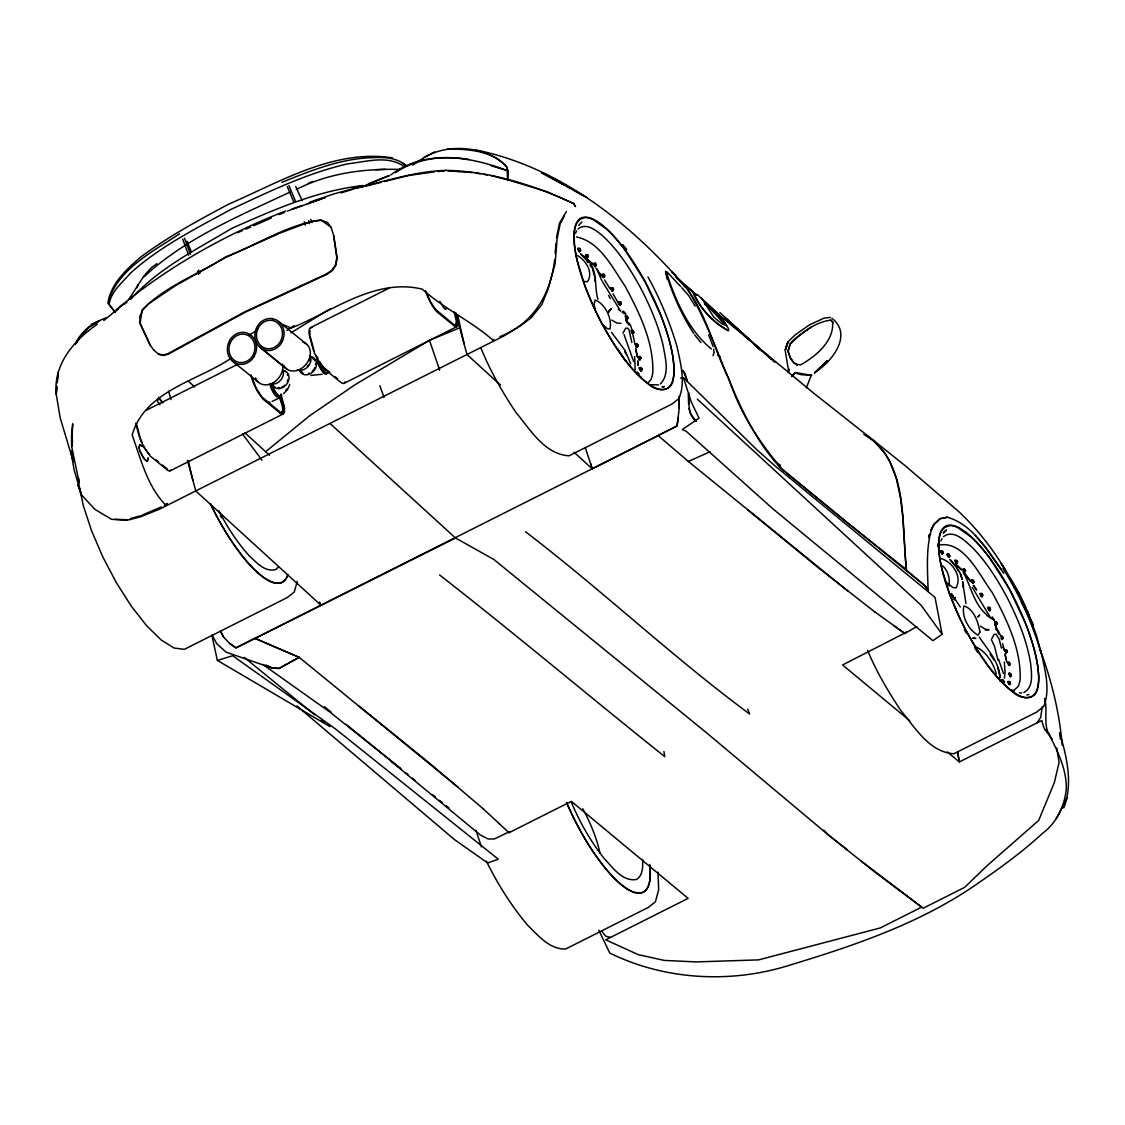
<?xml version="1.0" encoding="UTF-8"?>
<svg xmlns="http://www.w3.org/2000/svg" width="1125" height="1125" viewBox="0 0 1125 1125"><rect width="100%" height="100%" fill="white"/><g stroke="black" fill="none" stroke-linecap="round" stroke-linejoin="round"><path stroke-width="1.5" d="M641.011 371.053L642.094 369.098L640.898 367.566L639.253 367.72L641.011 371.053L642.094 369.098M1010.447 676.688L1011.263 674.859L1010.081 673.341L1008.703 673.355L1010.447 676.688L1011.263 674.859M963.098 587.166L962.677 581.766L965.967 603.703M990.464 609.652L989.902 607.767L987.933 607.388L988.763 610.144L989.648 610.72L990.464 609.652L989.297 607.359M621.295 303.877L620.733 301.992L618.483 301.753L619.312 304.523L620.198 305.1L621.295 303.877L620.114 301.598M947.236 555.089L947.264 554.048L949.205 554.47L949.753 556.341L948.923 557.395L947.236 555.089L948.628 554.034M948.923 557.395L947.264 554.048M728.198 329.133L728.156 330.637C712.533 322.425 700.13 308.433 692.859 292.345L693.886 292.669L677.222 277.819M728.634 329.119L728.592 330.637C713.208 322.256 700.073 308.587 693.295 292.331L694.041 292.795M577.786 249.455L577.828 248.414L580.036 248.709L580.57 250.58L579.473 251.761L577.786 249.455L579.459 248.259M579.473 251.761L580.598 249.82M989.648 610.72L990.478 608.934M620.198 305.1L621.295 303.159M1042.312 706.486L1040.667 717.413L1037.039 722.883M594.703 281.011L594.886 277.552L592.481 269.128M1011.248 675.591L1010.081 673.341M642.066 369.83L640.898 367.566M56.77 386.156L56.25 394.256L60.159 417.783L73.336 461.616L71.072 450.689M635.189 369.942L634.641 356.569M948.994 586.055C950.077 578.756 948.234 570.67 942.525 565.678M554.639 259.931C550.547 294.314 533.517 323.578 499.964 336.6M108.408 300.67C111.769 282.952 126.661 269.311 139.725 257.808C167.597 236.939 198.281 220.317 228.952 204.005C280.406 181.8 334.153 148.936 392.414 157.823M56.855 387.408L56.25 394.256C53.198 364.233 74.081 340.242 97.341 324.225M57.305 382.275L58.219 372.009L57.038 382.978M555.145 253.364L556.045 242.887M574.102 452.292L592.172 468.788L677.095 426.066L679.233 408.08L678.952 396.337M954.647 599.611L955.294 597.375M678.389 417.614L676.941 425.939L658.013 435.473L688.5 461.588M1004.372 678.164L1005.061 672.581L1004.302 662.091M289.786 384.384L287.648 389.461L283.584 393.623M309.966 330.525L309.952 335.025M598.809 930.22L609.764 953.03C664.383 979.931 729.534 983.616 787.444 965.855C852.877 946.041 918.816 924.047 975.6 884.925C998.803 868.964 1021.88 852.483 1042.552 833.302C1056.839 822.769 1064.911 805.641 1066.331 788.119C1066.317 767.953 1057.092 749.995 1048.064 732.572C1043.62 721.73 1047.811 709.594 1044.577 698.555M556.495 237.656L559.505 223.186L566.395 211.472M1007.859 682.298L1008.042 681.483L1010.053 682.102L1009.561 684.872L1007.859 682.298L1009.406 681.483M139.12 446.442L139.866 444.966L141.595 445.613M446.569 308.053L445.936 309.333L444.431 308.77L439.819 301.373M137.208 287.803L137.939 284.836M991.505 639.281L994.163 634.317L996.075 634.205L999.155 639.169L1001.433 648.07M997.186 623.953L996.188 621.633L994.88 621.633L995.372 624.15L996.342 625.064L997.369 623.419L996.188 621.633M297.169 581.498L294.272 592.031L287.227 597.586L184.345 649.336L174.023 648.014L161.128 639.942L146.545 625.627L131.259 606.08L116.325 582.609L102.755 556.819L91.463 530.48L83.236 505.378L78.975 484.917M622.969 333.197L625.711 328.191L627.567 328.106L629.044 329.766L631.842 342.506M932.02 527.78C925.594 548.058 927.619 569.742 928.125 590.667L926.269 586.786L906.666 570.459C900.787 524.855 910.027 461.953 863.986 434.264M626.85 316.406L625.43 316.012L625.205 316.814L626.85 316.406L628.003 318.178L626.892 319.43L625.922 318.516L627.328 317.573M493.734 339.314L493.383 340.58C471.53 321.173 444.15 308.897 422.325 289.181C375.033 277.636 332.733 311.456 291.248 328.008L283.556 324.858M996.342 625.064L997.369 623.419M626.892 319.43L628.186 317.658L627.005 315.872M956.489 563.681L957.516 562.064L957.023 560.869L955.069 560.264L956.489 563.681L957.516 562.064M587.039 258.047L588.333 256.303L587.855 255.108L585.619 254.63L586.111 257.119L587.039 258.047L587.278 257.259M806.358 387.886L811.266 375.145M957.347 562.612L956.391 560.278M588.164 256.852L587.222 254.517M640.055 376.242L641.377 377.466M1063.772 807.905C1073.222 783.506 1066.781 756.703 1059.567 732.572L1060.439 739.336M713.053 355.655L714.052 352.702L713.672 349.059M608.78 312.469L610.102 309.67M230.372 342.605L229.697 344.363A14.738 13.247 -67.4 0 0 236.039 361.378L237.586 362.025A13.964 12.558 -67.4 0 0 253.547 354.108L254.208 352.35A14.738 13.247 -67.4 0 0 247.866 335.334L246.305 334.688A13.964 12.558 -67.4 0 0 230.358 342.605M345.22 381.825L343.927 383.442L341.691 383.062L323.705 368.409L318.319 360.914L314.592 353.278A19.856 5.991 63.3 0 1 312.666 347.625L309.923 337.542A19.856 5.991 63.3 0 1 309.009 332.705L309.206 329.273L310.5 327.656L388.941 288.211M575.494 233.269L576.605 230.934M940.964 540.9L942.061 538.58M1062.352 807.694L1067.077 797.906L1056.22 818.733M931.036 529.889L933.834 524.334L940.022 518.611L947.419 517.247C972.38 524.489 986.681 549.295 1001.222 569.152M254.081 356.541L255.783 352.688A16.58 14.906 -67.4 0 0 248.47 333.647L246.713 332.93A15.68 14.105 -67.4 0 0 229.795 340.158L228.122 344.025A16.58 14.906 -67.4 0 0 235.434 363.066M931.247 529.987L934.256 524.32L940.177 518.737L947.419 517.247M76.486 343.28L79.748 337.373L87.736 328.05L98.395 321.736M75.22 344.348C80.986 330.919 93.389 322.383 106.763 317.602M787.922 371.855L789.356 369.309M977.963 616.88L979.734 615.009L977.541 616.795M82.35 334.491L91.856 324.352L97.959 321.581M82.519 334.406L84.234 331.664M564.145 216.394L560.152 223.973L557.156 238.444L555.047 264.009L548.142 288.9L541.758 304.748L531.323 317.587L520.833 325.589L503.733 336.023L159.005 509.414L141.019 516.628L129.234 519.834L115.172 519.314M128.63 299.7L144.014 275.738M578.7 225.422L581.836 221.892M943.369 533.447L946.491 529.931L943.397 532.294M1009.491 665.438L1010.109 663.469L1007.564 662.288L1008.731 665.198L1009.491 665.438L1010.109 663.469M982.013 596.7L982.673 594.731L982.027 593.648L980.142 593.536L981.239 596.461L982.013 596.7L981.83 595.35L980.142 593.536M973.308 583.017L973.814 580.978L973.125 580.008L971.311 580.177L972.703 583.13L971.916 580.078M285.933 390.164L286.903 388.927M942.342 553.922L943.158 552.881L942.398 550.856L940.514 550.758L941.611 553.641L942.342 553.922L943.031 551.967M1006.692 652.781L1007.184 650.728L1006.495 649.772L1004.709 649.969L1006.088 652.908L1005.3 649.842M171.127 469.983L169.495 470.953L167.906 470.475L149.92 455.808L144.548 448.327L140.822 440.691A19.856 5.991 63.3 0 1 138.895 435.038L136.153 424.941A19.856 5.991 63.3 0 1 135.717 423.211M455.484 325.589L456.356 321.244L454.134 311.766M1001.981 639.506L1002.881 638.423L1002.178 637.622L1000.969 638.311L1001.981 639.506L1003.177 638.1L1002.08 636.173L1000.828 636.202M964.434 572.316L965.644 570.923L965.264 569.798L962.902 569.447L964.434 572.316L965.644 570.923M509.709 831.586L494.381 838.955L488.137 838.969L480.389 835.031L391.359 761.512M499.444 823.838L509.006 832.725L509.864 831.713M791.775 376.678L794.995 372.895L801.127 374.667L811.336 375.412M640.041 359.803L640.927 357.694L640.266 356.639L638.114 356.667L639.281 359.564L640.041 359.803L639.844 358.467L638.114 356.667M1000.406 636.666L1002.08 636.173M632.616 330.722L633.712 332.663L632.616 330.722L630.956 331.031M612.577 291.066L613.505 288.97L612.858 287.887L610.692 287.916L611.789 290.841L612.577 291.066L612.394 289.716L613.505 288.97M596.461 265.148L594.984 266.681L596.461 265.148L596.095 264.023L595.434 263.236L593.452 263.812L594 265.486L595.477 264.67L596.166 265.444M791.705 376.411L795.206 372.488L811.87 375.398M603.858 277.383L604.631 275.203L603.956 274.233L601.875 274.542L603.253 277.495L604.631 275.203M1009.772 684.098L1010.559 683.241M972.703 583.13L974.067 582.019M1006.088 652.908L1007.48 651.783M145.055 274.598L151.355 267.75L156.895 263.616M143.944 276.877C185.302 238.233 239.302 215.958 290.011 192.08M637.242 347.147L638.016 344.967L637.312 344.011L635.259 344.334L636.638 347.273L638.016 344.967M634.008 332.339L632.531 333.886L631.519 332.691L632.995 331.861M962.902 569.447L964.603 568.997M593.452 263.812L595.434 263.236M130.838 299.208C158.597 268.073 196.523 249.525 231.736 228.389C273.867 209.798 316.477 190.786 362.756 185.569L352.941 188.353M814.303 373.345L827.325 360.689L814.95 372.277C831.839 362.137 853.186 334.659 831.966 318.333M603.253 277.495L604.884 276.258M636.638 347.273L638.297 346.022M1008.731 665.198L1010.25 664.369M981.239 596.461L982.8 595.673M893.728 625.514L904.809 633.445L906.23 632.152M909.689 720.689L842.583 664.945L906.384 632.278M103.809 320.512L123.595 304.144M941.611 553.641L943.158 552.881M948.952 556.298L949.781 555.581M278.578 567.042L275.597 569.602C264.952 572.386 256.43 562.444 249.441 555.961C237.094 542.503 227.236 526.95 218.855 510.764M639.281 359.564L641.081 358.608M660.319 383.991C670.247 373.964 665.1 357.652 663.131 345.403C658.013 324.281 649.35 304.144 639.042 285.047C629.339 267.666 618.328 250.636 603.773 236.869C597.263 231.258 586.42 221.808 577.969 229.064M647.733 383.147L650.531 380.137A84.164 25.411 63.3 0 0 652.809 372.417C653.681 341.494 639.127 312.469 624.909 285.834C612.323 267.553 600.173 241.931 576.562 236.981M611.789 290.841L613.617 289.898M1009.575 676.111L1010.672 675.197M988.763 610.144L989.845 609.244M943.425 536.709C953.606 528.764 965.461 541.209 972.675 547.833C987.047 562.739 998.142 580.486 1007.733 598.753C1018.055 619.172 1026.886 640.673 1030.598 663.342C1031.442 672.82 1034.114 687.164 1023.877 692.522M1000.153 681.469L1002.375 679.612L1004.484 681.975L1002.375 679.612M114.244 312.398L118.013 309.347M116.297 309.698C166.655 267.567 224.438 234.759 285.567 211.036M265.584 451.758L309.741 415.702L355.12 384.68L429.469 340.312L460.223 327.6M640.139 370.491L641.489 369.436M619.312 304.523L620.663 303.483M608.752 310.837L611.395 308.827L609.581 310.148M948.08 556.777L949.753 556.341M981.83 595.35L982.673 594.731M639.844 358.467L640.927 357.694M578.63 251.156L580.57 250.58M833.189 322.58L830.869 320.105C815.105 322.13 801.253 332.789 790.383 343.927L788.217 351.211L790.411 357.877L793.758 362.658L797.189 365.02M995.372 624.15L996.511 623.334M1008.605 683.986L1010.405 683.775M811.223 327.108L796.781 337.261L790.031 343.8L787.936 351.352L790.059 357.75L793.758 362.658L797.133 364.823M123.905 304.397L126.956 302.288M683.423 377.691L756.253 449.184L774.928 465.848L935.016 597.375L942.145 634.317L932.864 640.645L773.072 508.992L686.208 431.269L682.341 429.553L699.019 418.148L691.172 401.752L683.423 377.691L680.527 378.098M286.889 330.469L294.117 325.631M290.939 332.803L330.117 308.784M955.561 562.753L956.728 561.98M412.692 164.644L418.387 160.973M412.762 164.911L424.153 157.584M586.111 257.119L587.545 256.219M179.634 233.775C152.606 251.733 117.028 269.438 107.845 303.075L115.439 312.483M170.142 470.855L283.092 414.042L284.386 412.425L284.583 408.994A19.856 5.991 63.3 0 0 283.655 404.156L280.912 394.073M343.927 383.442L456.863 326.63L458.156 325.012L458.367 321.581A19.856 5.991 63.3 0 0 457.439 316.758M248.625 335.306L255.769 331.13M1006.284 651.263L1007.184 650.728M161.367 506.911L141.877 515.25M164.377 505.181L167.4 503.466L165.923 505.294C147.333 486.52 140.934 459.225 132.173 435.122C144.352 391.148 197.339 380.925 230.695 358.523M904.809 633.445L916.706 626.639M963.45 571.106L964.673 570.431L965.348 571.219M390.867 174.895C425.461 148.725 470.686 156.473 508.247 170.986L507.797 179.972L490.5 175.373M220.472 631.195L223.692 637.214L229.528 643.387L235.87 647.803L254.812 638.269L299.222 657.38L279.113 668.517L271.758 667.941L226.139 652.177L216.703 643.669L212.175 634.964M425.616 156.797C449.395 142.692 488.489 146.728 507.234 167.372L507.473 179.719L546.848 191.616L573.694 203.569L575.592 206.578M395.466 172.645C417.094 158.105 443.756 155.166 469.027 159.525M424.083 157.317L434.63 151.945M299.222 657.38L254.967 638.395L658.167 435.6M146.137 410.33L237.122 364.57M272.18 401.456L280.8 397.125M509.006 832.725L571.373 801.352L688.134 898.369L605.714 939.825L638.212 954.605L664.242 960.413L696.066 961.917L758.602 959.878L880.228 927.956L921.727 907.087L861.398 861.258M847.378 849.839L829.139 835.594L706.978 733.148L493.861 559.491L455.513 538.003L236.025 647.93L229.528 643.387M940.233 544.908C964.659 541.336 980.016 576.253 992.25 592.523C1006.481 619.144 1021.036 648.183 1020.164 679.092A84.164 25.411 63.3 0 1 1017.872 686.827L1013.33 690.694M91.575 324.492L99.408 320.625M635.639 345.867L637.172 345.136L636.919 344.095L635.259 344.334M1005.089 651.502L1006.355 650.897L1006.102 649.856L1004.709 649.969M602.255 276.089L603.802 275.372L603.534 274.331L601.875 274.542M710.156 451.716L688.345 461.461L848.194 591.342M971.705 581.709L972.984 581.147L972.717 580.092L971.311 580.177M368.606 183.727L389.292 175.458M633.614 331.214L632.377 331.762L631.392 330.567L632.897 330.413M237.755 232.65L242.55 230.555M245.742 229.177L250.537 227.081M253.744 225.689L271.322 218.053M279.323 214.58L284.119 212.484M287.311 211.092L321.005 198.984M662.484 387.295L664.312 386.508L662.189 387M365.414 185.358L389.475 175.612M1002.783 636.989L1001.812 637.397L1002.403 639.056M296.283 189.464C328.669 172.941 364.584 168.441 400.416 169.453M308.236 183.319L313.003 181.406M281.883 182.334C311.85 170.241 342.802 157.739 375.637 157.556C386.452 157.064 398.264 158.358 406.547 166.064M638.283 357.975L639.9 357.37L640.589 358.453M965.264 569.798L963.337 568.969M587.855 255.108L586.575 255.558L585.619 254.63M610.833 289.238L612.436 288.675L613.097 289.73M1007.733 663.609L1009.083 663.131L1009.758 664.214M292.106 209.011L301.88 205.678M306.759 204.005L324.661 197.873M309.727 202.148L333.886 193.894L353.039 188.747C383.611 181.828 413.663 171.619 445.205 170.339C489.755 171.014 533.545 185.006 573.694 203.569L574.861 205.931M639.267 368.817L640.856 368.283M980.297 594.858L981.633 594.436L982.28 595.491M940.683 552.066L942.019 551.63L942.666 552.727M211.88 635.372L217.35 660.417L232.692 655.734L335.616 729.028L498.319 859.219L487.631 862.931L454.598 839.7L296.873 705.923M322.608 198.436L325.055 197.691M340.973 192.881L352.392 189.436L353.545 187.777L362.756 185.569M1008.717 674.452L1010.039 674.044M1010.053 682.102L1008.042 681.483M322.355 374.217L310.837 375.455M618.455 302.822L620.114 302.344M994.88 621.633L996.862 622.266M130.261 518.583L140.372 515.841M667.645 274.936L666.253 275.302L666.914 273.952C675.858 301.331 688.655 330.089 711.323 348.961M987.905 608.456L989.297 608.105M363.319 186.722L352.491 188.831L359.142 186.806M374.667 183.952L381.234 182.32M384.511 181.505L409.148 175.402L434.475 171.816M364.852 186.342L373.036 184.345M1026.844 695.039L1028.981 694.547M641.503 367.988L639.253 367.72M580.036 248.709L577.828 248.414M585.394 255.403L587.053 255.052M946.167 526.528L948.459 526.064M638.873 356.906L640.266 356.639M658.42 384.877L651.431 384.694M994.655 622.434L996.033 622.167M989.902 607.767L987.933 607.388M1010.686 673.748L1008.703 673.355M612.858 287.887L610.692 287.916M948.122 554.639L949.205 554.47M954.83 561.038L956.236 560.827M310.5 327.656L311.906 327.684M456.863 326.63L454.641 326.25L436.641 311.597L432.323 305.873L427.542 296.466A19.856 5.991 63.3 0 1 425.616 290.812M283.092 414.042L280.856 413.663L262.87 399.009L257.484 391.514L253.758 383.878A19.856 5.991 63.3 0 1 251.831 378.225L250.917 374.864M1009.448 662.4L1007.564 662.288M985.388 630.098L989.072 629.663L985.416 629.297L980.536 626.147M980.887 593.747L982.027 593.648M437.85 171.534L444.586 170.972M830.447 317.461L824.47 317.967L809.578 324.773L795.136 334.927L787.894 342.014L785.123 350.1L788.878 372.572M942.398 550.856L940.514 550.758M447.891 148.753C467.381 149.498 493.017 150.103 506.166 166.556M375.384 169.748L385.495 169.341M621 323.339L617.062 323.114L611.831 320.147M1019.447 692.888L1021.767 692.93M447.891 170.887L472.402 172.603M973.139 638.297L975.867 638.381L972.464 638.156M127.252 520.2L111.502 519.314L94.823 509.302L81.464 494.859L74.053 469.631L70.945 451.069M796.852 364.416L800.494 364.894C815.372 356.597 833.653 341.817 832.683 322.805M475.692 173.095L480.628 173.855M483.919 174.361L487.209 174.867M279.914 413.269C286.762 411.652 278.958 399.572 279.45 395.831M476.03 150.005C558.098 166.57 627.089 220.725 681.497 282.277M158.414 353.953L163.223 355.064L168.047 353.644L244.842 311.836L326.77 273.811L331.973 270.183L335.517 264.867L336.811 257.738L333.506 235.308M272.545 318.684L276.145 319.866A16.58 14.906 -67.4 0 1 283.233 339.033L282.488 341.002A15.68 14.105 -67.4 0 1 266.372 350.367L262.786 349.172A16.58 14.906 -67.4 0 1 255.698 330.005L256.444 328.036A15.68 14.105 -67.4 0 1 272.545 318.656M940.95 558.577C952.383 561.487 962.648 576.914 955.955 587.827L952.734 587.489L945.295 581.442M610.453 937.448L605.728 936.183L601.678 931.148M491.231 165.797L507.938 170.733L507.038 167.78M584.241 281.391L587.377 281.77C593.789 272.784 585.97 260.48 577.659 255.614M235.42 363.08L237.192 363.783A15.68 14.105 -67.4 0 0 254.095 356.555M265.795 665.227L272.039 667.8L278.958 668.391L299.067 657.253L458.353 787.43M976.542 647.072C986.583 652.416 993.403 663.103 996.286 673.903M265.739 665.255L271.758 667.941M622.097 312.356L625.837 314.1M403.031 165.741C386.536 155.152 365.934 161.831 347.962 163.786C306.97 173.123 268.889 191.742 230.963 209.405C196.158 228.445 159.947 246.459 130.303 273.262C122.4 282.6 110.812 291.586 109.153 304.369L114.159 311.034M1011.234 689.766L1014.145 691.284M564.131 185.034L541.491 172.631L586.786 197.452L573.202 189.998M567.155 186.694L570.178 188.353M986.625 615.431L994.275 620.227L992.222 616.88M704.461 303.891L715.641 312.891L723.445 322.762L705.487 303.68M217.35 660.417L329.962 726.609M623.138 311.822L625.57 313.566M145.575 460.237L147.305 460.898L147.98 457.973M675.661 276.806C704.812 302.667 711.703 345.614 729.056 379.252C739.786 412.777 759.305 441.858 781.566 468.619L845.887 521.663L906.145 569.405L902.714 516.178L900.534 498.066L896.414 478.8L889.692 461.236L884.841 453.038L872.789 439.833L813.867 393.314L713.25 310.106M864.366 434.348L872.789 439.833M618.483 301.753L619.369 302.316M994.275 620.227L992.77 619.186M262.73 664.397L330.089 712.209L400.092 768.037M774.717 461.306L780.3 465.244M904.964 633.572L874.491 611.663M618.173 309.305L620.831 311.245M695.123 293.583L697.275 295.172M874.645 611.789L818.452 567.844L747.942 510.033M593.367 264.108L585.97 258.314L588.853 261.098M873.098 440.086L905.077 465.623L959.344 512.114C977.358 529.298 992.883 548.902 1005.511 570.347L1001.208 563.695C1011.642 579.839 1022.217 596.573 1028.489 614.742M439.58 574.959C515.714 634.261 589.402 696.516 664.777 756.647L663.919 751.472M401.836 162.534L405.408 165.417M724.739 317.264L774.745 362.25M279.281 322.045L306.984 344.503M358.678 705.825L429.736 763.369L483.131 808.72M329.808 372.389L323.438 367.214L319.528 362.011M334.898 376.552L337.444 378.619M525.516 531.759C602.156 590.302 672.145 656.705 749.573 713.995L747.717 709.116M259.65 346.992L286.945 369.197M261.141 348.202L285.666 368.156M232.256 360.942L258.258 382.092M156.023 459.802L158.569 461.883M162.394 464.991L167.484 469.139M324.422 706.697L331.2 712.209M346.078 724.317L401.569 769.458M405.633 772.762L408.333 774.956M412.397 778.261L415.111 780.469M432.703 794.784L435.403 796.978M439.467 800.283L442.167 802.491M446.231 805.795L448.945 807.989M244.223 657.352L314.438 714.642M321.188 720.155L323.887 722.362M688.542 288.253L693.886 292.669L687.305 287.213M947.278 751.922L959.358 761.948L1041.778 720.492L1043.831 727.608L1052.353 739.322M153.591 349.889L158.752 354.375L163.561 355.5L168.384 354.08L245.18 312.272L327.094 274.247L332.297 270.619L335.841 265.303L337.148 258.173L333.83 235.73L331.045 227.32L320.991 219.923C287.072 224.634 257.372 244.87 225.787 256.809C198.225 274.486 165.333 285.947 142.214 309.839L140.034 323.395L149.934 344.756L153.914 350.325M585.042 257.569L580.486 253.828L583.847 257.358M724.556 317.616L761.864 351.084M697.823 294.891C707.245 304.748 720.45 312.764 725.864 325.392L722.095 323.873L713.827 317.18L701.648 298.139M694.87 293.512L696.839 295.186M717.68 354.825L720.281 357.131M706.472 303.75L721.322 318.08L728.142 327.909M743.625 335.109L748.645 339.595M666.886 271.772L680.597 286.425M704.236 301.683L718.692 315.633L726.708 325.533M961.917 569.827L955.434 563.934L961.256 569.841M500.527 385.144L466.973 354.502L456.398 315.619M330.314 423.731L455.513 538.003M188.241 381.066L194.681 386.958M245.025 432.9L269.55 455.287M675.619 275.175L672.019 271.87L684.942 286.959M482.977 808.594L499.598 823.964M697.317 399.164L921.009 605.109L942.145 634.317M986.653 614.714C973.631 603.703 970.945 585.956 963.014 571.753M770.752 358.875L719.817 312.567M754.945 345.22L759.853 349.875M1044.661 729.492L1049.541 734.189M625.43 316.012L626.386 316.927M955.069 560.264L956.011 561.192M142.678 446.498L139.725 444.684L139.205 447.877M823.739 830.166L829.069 835.537L875.559 872.592L923.133 908.241L964.631 887.372L987.019 865.758L1038.684 820.42L1054.322 782.677L1059.075 762.525L1056.741 748.012M589.837 262.139L591.806 264.22M681.694 287.663L688.584 295.397L695.123 306.141M953.691 563.597L949.936 559.462L955.955 566.859M603.52 325.238L607.275 328.655L609.961 328.992C612.45 318.938 604.983 303.216 595.027 300.08L594.028 304.439L595.42 310.402M149.667 454.612L147.741 452.32M622.294 244.617L625.472 248.189M1013.737 586.702L1018.125 591.848L1033.481 625.627L1023.792 605.728L1021.219 602.536M975.164 535.5L985.359 547.214L1003.781 573.328M990.141 654.3L994.317 660.375M622.575 244.688L626.681 249.511M242.578 434.095L261.984 460.209M593.902 263.334L595.42 266.203M623.18 311.034L625.402 313.777M830.869 320.105L832.908 322.58M694.688 334.927L700.917 342.52M696.206 421.397L690.37 413.452L688.978 408.459M695.714 421.172C687.431 414 689.189 402.441 688.655 392.695M964.252 573.272L970.298 581.048M158.625 397.266L162.942 402.694M159.947 404.719L157.781 402.005L157.669 398.714M159.258 398.672L162.478 402.778M682.58 370.406L684.914 373.402L687.263 380.939L683.086 370.659M965.138 573.947L970.903 581.527M587.461 259.988C598.359 270.464 593.888 286.383 597.98 299.306M144.492 459.366L140.105 451.617M595.884 268.214L601.608 275.822M951.23 593.564L960.314 607.05M611.466 332.325L624.966 350.311L630.773 363.952M617.836 348.919L625.753 361.294M597.825 271.392L600.848 275.428M637.172 345.136L637.875 346.092M331.369 227.756L327.403 222.356L321.314 220.359L312.441 221.372L303.722 224.128L280.238 232.988L226.111 257.245L175.528 285.637L148.711 303.722L142.552 310.275L139.725 316.758L140.358 323.831L150.258 345.178M1006.355 650.897L1007.044 651.853M693.703 333.506C681.342 314.395 671.864 293.119 665.62 271.223L665.761 274.008M972.239 587.292L990.858 618.342M602.564 281.77L619.805 309.881M973.322 585.295L976.345 589.767M955.898 566.114L960.666 573.933L962.212 579.431L960.272 573.975M972.984 581.147L973.631 582.117M1024.13 606.459L1027.772 611.944L1036.561 635.723L1041.244 653.273L1040.147 649.673C1051.523 680.358 1059.398 712.378 1062.211 745.031M589.908 264.938L591.722 267.652M603.802 275.372L604.448 276.356M145.744 449.409L146.742 450.928M973.856 585.689L976.725 590.133M991.673 640.364L994.542 646.327L997.931 660.15M604.561 279.984L610.228 289.111M629.044 325.181L625.598 319.795L630.366 324.858L631.87 329.555M1002.994 568.631C1019.939 595.252 1032.694 624.445 1041.68 654.666C1045.294 671.555 1050.413 689.766 1043.677 706.556L1036.631 712.097L953.859 753.736C929.278 752.259 915.089 727.453 900.773 710.48C888.145 691.383 876.347 671.597 867.614 650.377M974.531 647.48L977.597 652.331M685.505 285.722C722.334 344.433 732.994 417.586 781.706 469.153L924.202 585.155L928.111 591.075M956.812 568.28L958.542 571.134M624.727 351.759L626.794 355.303M613.041 293.85L618.666 303.708M979.327 637.087C987.694 649.772 999.056 661.683 1000.209 677.644L997.805 667.969M143.831 446.105L144.773 447.806M608.569 295.397L610.284 298.561M964.364 629.48L966.459 633.431M596.897 268.861L601.847 280.73M220.542 631.252L223.692 637.214M647.93 276.975C660.277 298.983 669.853 322.439 677.025 346.627C680.625 363.516 685.744 381.727 679.022 398.517L671.962 404.058L569.095 455.808C544.514 454.345 530.311 429.525 516.009 412.552C502.355 392.105 490.008 370.673 480.853 347.808M486.352 861.089C497.63 884.025 511.284 905.766 527.752 925.341C538.341 935.592 549.394 949.388 565.552 949.05L648.309 907.425L655.369 901.87L658.673 889.833L657.984 872.128M317.616 358.692L315.9 355.163M948.614 554.78L949.177 555.933M579.431 249.019L580.008 250.172M210.473 503.831L211.753 506.531A94.641 28.575 63.3 0 0 233.677 544.416L241.523 555.117A94.683 28.589 63.3 0 0 253.111 568.434A97.411 29.405 63.3 0 0 260.466 575.184L263.939 577.814A96.455 29.109 63.3 0 0 273.417 582.764L280.983 582.961A94.627 28.561 63.3 0 0 286.27 578.447A94.669 28.575 63.3 0 0 287.466 575.916M951.567 593.747L954.352 599.738M954.562 606.122L956.25 609.806M1009.237 682.003L1009.772 683.17M295.748 186.539L302.161 200.602M310.711 219.361L312.131 222.483M953.803 598.43L952.552 595.631L953.873 598.598M566.663 802.842L572.85 816.356A94.641 28.575 63.3 0 0 583.341 836.1A94.641 28.575 63.3 0 0 594.773 854.241L602.62 864.956A94.683 28.589 63.3 0 0 614.208 878.259A97.411 29.405 63.3 0 0 621.548 885.009L625.036 887.653A96.455 29.109 63.3 0 0 634.514 892.603L642.08 892.786A94.627 28.561 63.3 0 0 647.367 888.272A94.669 28.575 63.3 0 0 650.039 879.258L650.32 871.017A94.852 28.631 63.3 0 0 649.983 866.264M995.822 622.561L996.567 624.263M142.116 442.575L140.667 439.017M998.578 659.348L1003.458 673.509M288.928 185.597L295.58 201.361M304.214 221.85L305.536 225M287.269 186.539L293.906 202.303M995.048 625.036L998.705 634.106M571.275 802.069C579.684 822.108 590.527 841.191 603.97 858.277C612.577 867.22 622.477 882.112 636.68 879.441C643.219 875.138 642.769 866.236 642.67 859.331M379.814 385.664L384.061 397.378M319.655 601.959L320.963 605.208L195.764 490.922L187.495 460.491M187.116 241.284L191.588 252.492M198.591 270.098L199.87 273.305M708.595 334.772L713.166 346.57M197.438 271.322L198.633 274.416M994.866 624.08L997.791 631.167L995.484 628.27L998.48 631.153L1000.519 635.597M184.542 238.219L190.505 254.32M182.686 239.034L188.634 255.15M426.797 293.062L430.566 301.894L435.459 309.361L454.205 324.928C460.477 326.306 456.539 315.717 455.836 312.806M313.861 349.861L314.452 351.605M429.469 340.312L439.65 370.167M1001.798 636.497L1002.178 637.622M475.931 830.236L481.444 846.914M139.43 449.55L142.158 455.78L145.645 460.491L147.445 461.166L148.134 458.156M964.308 569.306L964.673 570.431M595.125 263.531L595.477 264.67M252.52 378.759L255.895 387.548L261.675 396.759L280.434 412.327C288.759 413.873 279.816 397.252 280.688 395.213M139.57 435.572L140.077 437.273M1003.05 647.044L1003.978 650.25M633.698 361.659L624.038 334.589M666.52 276.806L667.294 279.619M590.794 463.711L592.172 468.788L585.408 447.736M313.355 348.159L310.233 336.516M272.025 385.875L272.011 385.791A8.325 2.517 63.3 0 0 273.6 389.742M168.652 391.163L170.958 399.614M139.12 433.898L136.448 423.928M1002.656 643.598L1004.048 649.266M308.742 220.725L309.488 223.664M626.119 318.094L627.342 322.988M464.062 343.828L457.636 314.789M192.853 480.248L188.339 460.955M1027.772 611.944L1028.602 615.333M963.112 583.791L963.591 585.998M1005.075 653.864L1006.692 662.344M1005.159 654.891L1006.116 659.32M635.695 349.27L637.172 356.512M635.78 348.145L637.383 356.639M139.05 447.694L139.57 449.662M634.795 343.547L632.897 334.744M957.53 752.161L959.358 761.948L957.572 751.613M72.591 442.069L71.747 437.133L71.691 446.569L79.284 483.202L78.595 478.237M639.759 356.456L639.9 357.37M1008.942 662.217L1009.083 663.131M981.506 593.48L981.633 594.436M941.906 550.716L942.019 551.63M612.323 287.719L612.436 288.675M637.903 361.856L638.184 365.541L637.819 360.605M688.303 394.312L688.598 404.072M678.895 397.941L679.233 408.08M937.898 543.994L937.913 546.877M287.831 574.355A95.442 28.814 63.3 0 1 210.544 503.873M220.289 515.011A61.664 18.619 63.3 0 1 221.527 517.781M649.772 864.436A95.442 28.814 63.3 0 1 623.756 886.444A95.442 28.814 63.3 0 1 566.522 802.434M582.82 808.777A61.312 18.506 63.3 0 1 587.658 818.283A61.664 18.619 63.3 0 1 598.373 846.506A61.664 18.619 63.3 0 1 599.977 853.228M324.956 371.236A9.366 2.827 63.3 0 1 319.5 361.308M328.669 371.756A9.366 2.827 63.3 0 1 328.008 372.853M324.773 372.08A8.325 2.517 63.3 0 1 324.211 371.616M323.719 371.123A8.325 2.517 63.3 0 1 323.1 370.434M321.455 368.086A8.325 2.517 63.3 0 1 320.864 367.088M326.292 372.938A8.747 2.644 63.3 0 1 324.816 373.008M324.309 372.698A8.747 2.644 63.3 0 1 322.608 371.039M322.017 370.28A8.747 2.644 63.3 0 1 319.247 365.498M318.797 364.472A8.747 2.644 63.3 0 1 317.883 357.75M327.178 372.994A9.83 2.967 63.3 0 1 320.948 369.352A9.83 2.967 63.3 0 1 317.152 357.159M310.008 358.903A8.747 6.919 -50.8 0 1 309.881 360.984M308.109 365.048A8.747 6.919 -50.8 0 1 307.392 365.934M314.339 359.916A8.747 6.919 -50.8 0 1 314.845 360.689M315.619 363.473A8.747 6.919 -50.8 0 1 315.619 364.5M314.831 367.636A8.747 6.919 -50.8 0 1 314.325 368.648M313.706 369.605A8.747 6.919 -50.8 0 1 312.202 371.32M309.417 373.134A8.747 6.919 -50.8 0 1 308.419 373.514M302.133 372.319A8.747 6.919 -50.8 0 1 301.528 371.658M313.031 358.692A8.747 6.919 -50.8 0 1 313.734 359.241M310.823 356.766A9.83 7.777 -50.8 0 1 314.367 370.167A9.83 7.777 -50.8 0 1 300.122 371.447M310.148 355.556A9.83 7.777 -50.8 0 1 307.955 366.609A9.83 7.777 -50.8 0 1 297.436 369.661M302.695 342.07A15.933 12.6 -50.8 0 1 306.113 364.261A15.933 12.6 -50.8 0 1 283.669 365.498M312.483 357.441A9.366 7.411 -50.8 0 1 314.817 360.534M303.23 373.387A9.366 7.411 -50.8 0 1 300.698 371.953M300.066 371.222A9.366 7.411 -50.8 0 1 299.531 370.392M310.711 356.611A9.366 7.411 -50.8 0 1 311.639 356.962M279.155 397.35A9.366 2.827 63.3 0 1 278.48 397.659M277.017 397.041A9.366 2.827 63.3 0 1 276.427 396.562M275.822 395.958A9.366 2.827 63.3 0 1 270.352 386.03L270.084 385.031A9.366 2.827 63.3 0 1 269.902 384.103M279.225 396.127A8.325 2.517 63.3 0 1 276.3 393.975M275.78 393.314A8.325 2.517 63.3 0 1 274.064 390.628M279.844 395.831A8.325 2.517 63.3 0 1 279.562 396.056M277.734 394.847A7.411 2.236 63.3 0 1 277.228 394.439M280.983 394.495A8.747 2.644 63.3 0 1 277.509 394.692A8.747 2.644 63.3 0 1 272.391 385.453M281.531 394.552A9.83 2.967 63.3 0 1 277.594 395.423A9.83 2.967 63.3 0 1 271.589 383.963M269.887 402.202A9.83 2.967 63.3 0 1 269.367 401.991M287.367 374.583A8.747 6.919 -50.8 0 1 287.733 375.455M287.958 379.462A8.747 6.919 -50.8 0 1 287.283 381.558M284.625 385.214A8.747 6.919 -50.8 0 1 283.739 385.917M282.811 386.522A8.747 6.919 -50.8 0 1 281.841 387.014M279.83 387.591A8.747 6.919 -50.8 0 1 277.861 387.633M274.233 383.034A8.747 6.919 -50.8 0 1 273.234 383.119M283.022 370.28A9.83 7.777 -50.8 0 1 280.927 379.87A9.83 7.777 -50.8 0 1 272.025 384.089M284.259 370.8A9.83 7.777 -50.8 0 1 286.116 384.919A9.83 7.777 -50.8 0 1 272.222 384.398M282.572 364.134A15.933 12.6 -50.8 0 1 272.433 383.147A15.933 12.6 -50.8 0 1 255.53 377.902M274.866 386.916A9.366 7.411 -50.8 0 1 272.053 384.314M283.12 370.434A9.366 7.411 -50.8 0 1 285.666 371.827M574.158 235.561L574.495 244.631A96.384 29.095 63.3 0 0 577.308 260.916L584.986 286.116L593.367 306.253A90.464 27.309 63.3 0 0 603.422 326.278C615.558 347.569 628.959 369.253 648.745 384.286C656.184 391.823 671.723 392.344 673.214 379.406A94.458 28.519 63.3 0 0 674.058 367.65L673.017 357.806A97.439 29.419 63.3 0 0 669.333 340.65L667.519 334.42A96.708 29.194 63.3 0 0 660.572 314.761L644.78 281.152L625.767 251.17A92.363 27.886 63.3 0 0 617.934 241.116A96.413 29.109 63.3 0 0 606.516 229.036L592.903 219.431A92.588 27.956 63.3 0 0 584.648 217.659L580.331 219.094L577.111 222.609A94.641 28.575 63.3 0 0 574.439 231.623L574.158 235.561M938.812 543.6L939.15 552.684A96.384 29.095 63.3 0 0 941.963 568.955L949.641 594.155L958.022 614.292A90.464 27.309 63.3 0 0 968.077 634.331C980.198 655.622 993.628 677.278 1013.4 692.325C1020.825 699.862 1036.392 700.397 1037.869 687.445A94.458 28.519 63.3 0 0 1038.713 675.689L1037.672 665.845A97.439 29.419 63.3 0 0 1033.987 648.689L1032.188 642.459A96.708 29.194 63.3 0 0 1025.227 622.8L1009.42 589.205L990.422 559.209A92.363 27.886 63.3 0 0 982.589 549.155A96.413 29.109 63.3 0 0 971.184 537.075L957.558 527.47A92.588 27.956 63.3 0 0 949.303 525.698L944.986 527.133L941.766 530.648A94.641 28.575 63.3 0 0 939.08 539.663L938.812 543.6M72.703 424.083L71.691 446.569L71.522 434.588L72.703 424.083M979.889 632.109L978.089 635.175C968.78 630.239 961.27 616.303 963.886 605.995C973.898 608.667 978.441 622.533 979.889 632.109M929.475 534.431L928.603 537.567L929.602 534.459M787.894 342.014L785.433 349.847L787.936 342M257.836 328.894L257.175 330.637A14.738 13.247 -67.4 0 0 263.658 347.583L265.219 348.23A13.964 12.558 -67.4 0 0 281.109 340.158L281.756 338.386A14.738 13.247 -67.4 0 0 275.273 321.455L273.712 320.808A13.964 12.558 -67.4 0 0 257.822 328.88M637.523 372.684L636.764 372.066L639.056 374.316L637.523 372.684M736.073 328.359L733.556 326.109L736.088 328.402M587.208 260.873L583.172 255.881L588.544 262.617L587.208 260.873M81.464 494.859L77.878 484.734L81.464 494.859M578.63 266.442A95.442 28.814 63.3 0 0 664.945 389.334A95.442 28.814 63.3 0 0 628.256 254.32A95.442 28.814 63.3 0 0 578.63 266.442M943.284 574.481A95.442 28.814 63.3 0 0 1029.6 697.373A95.442 28.814 63.3 0 0 992.925 562.359A95.442 28.814 63.3 0 0 943.284 574.481"/></g></svg>
